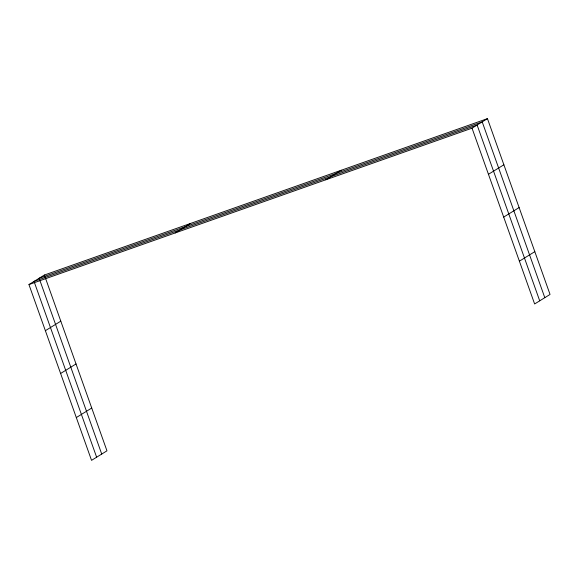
<?xml version="1.0" encoding="UTF-8"?>
<svg xmlns="http://www.w3.org/2000/svg" width="579" height="579" viewBox="0 0 579 579"><rect width="100%" height="100%" fill="white"/><g stroke="black" fill="none" stroke-linecap="round" stroke-linejoin="round"><path stroke-width="0.87" d="M44.373 275.032L106.97 450.824L91.547 460.356L28.95 284.557L44.373 275.032L487.453 118.644L550.05 294.443L534.627 303.968L472.03 128.176L487.453 118.644M175.162 232.953L190.592 223.422M45.372 330.689L60.802 321.157M325.811 179.78L341.234 170.255M60.614 373.477L76.037 363.952M76.312 417.56L91.735 408.036M488.452 174.301L503.875 164.776M503.687 217.089L519.117 207.564M519.385 261.18L534.815 251.648M28.95 284.557L472.03 128.176M544.803 297.678L482.206 121.887L39.133 278.267L101.73 454.066M539.715 300.827L477.118 125.028L34.038 281.416L96.635 457.207"/></g></svg>
